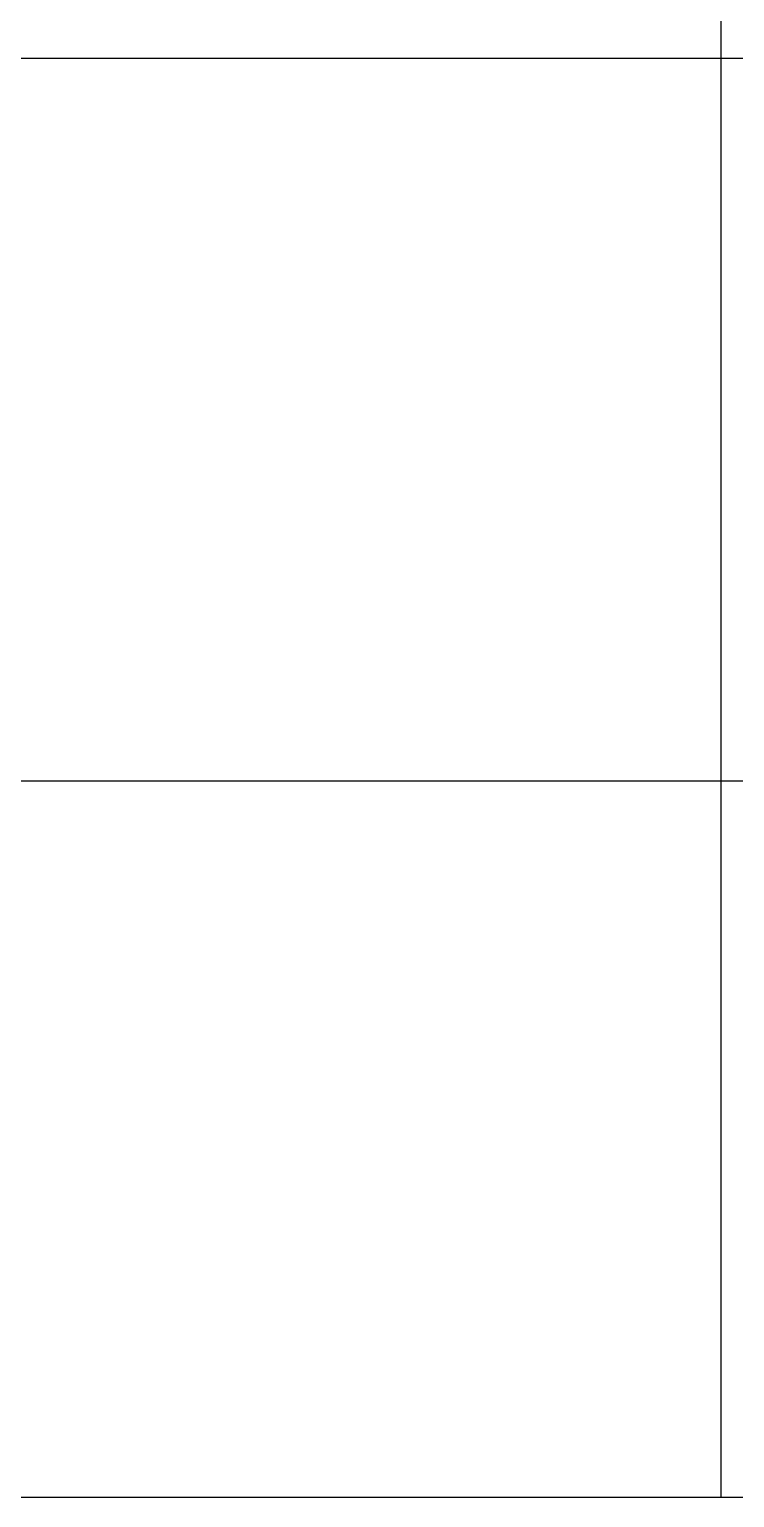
# Model space of a CAD drawing. Extents: x -89996 to 1006241, y -2176 to 440573.
# Drawn here: x 887186 to 888220, y 25373 to 27528 of the extents above; entities that cross this region are included whole.
import ezdxf

# ---------------------------------------------------------------- set-up
doc = ezdxf.new("R2010")
doc.units = 0
doc.header["$LTSCALE"] = 1000
doc.header["$MEASUREMENT"] = 0
doc.layers.add('PUB_TITLE', color=4, linetype='Continuous')

# ---------------------------------------------------------------- blocks, each defined once
blk = doc.blocks.new('A$C767023C3')
at = {"layer": 'PUB_TITLE'}
for p, q in [((-1414.1, -31747.5), (-1414.1, -36690.9)), ((0, -35282.8), (-4949.5, -35282.8)), ((0, -35989.9), (-4949.5, -35989.9))]:
    blk.add_line(p, q, dxfattribs=at)
blk.add_lwpolyline([(-4949.5, -31747.5), (0, -31747.5), (0, -36690.9), (-4949.5, -36690.9)], close=True, dxfattribs=at)
blk.add_lwpolyline([(0, -31747.5), (0, -36690.9), (-4949.5, -36690.9)], dxfattribs=at)

msp = doc.modelspace()

# ---------------------------------------------------------------- block references
at = {"xscale": 1.5, "yscale": 1.5, "zscale": 1.5}
msp.add_blockref('A$C767023C3', (890321.23, 80409.47), dxfattribs=at)

doc.saveas('drawing.dxf')
